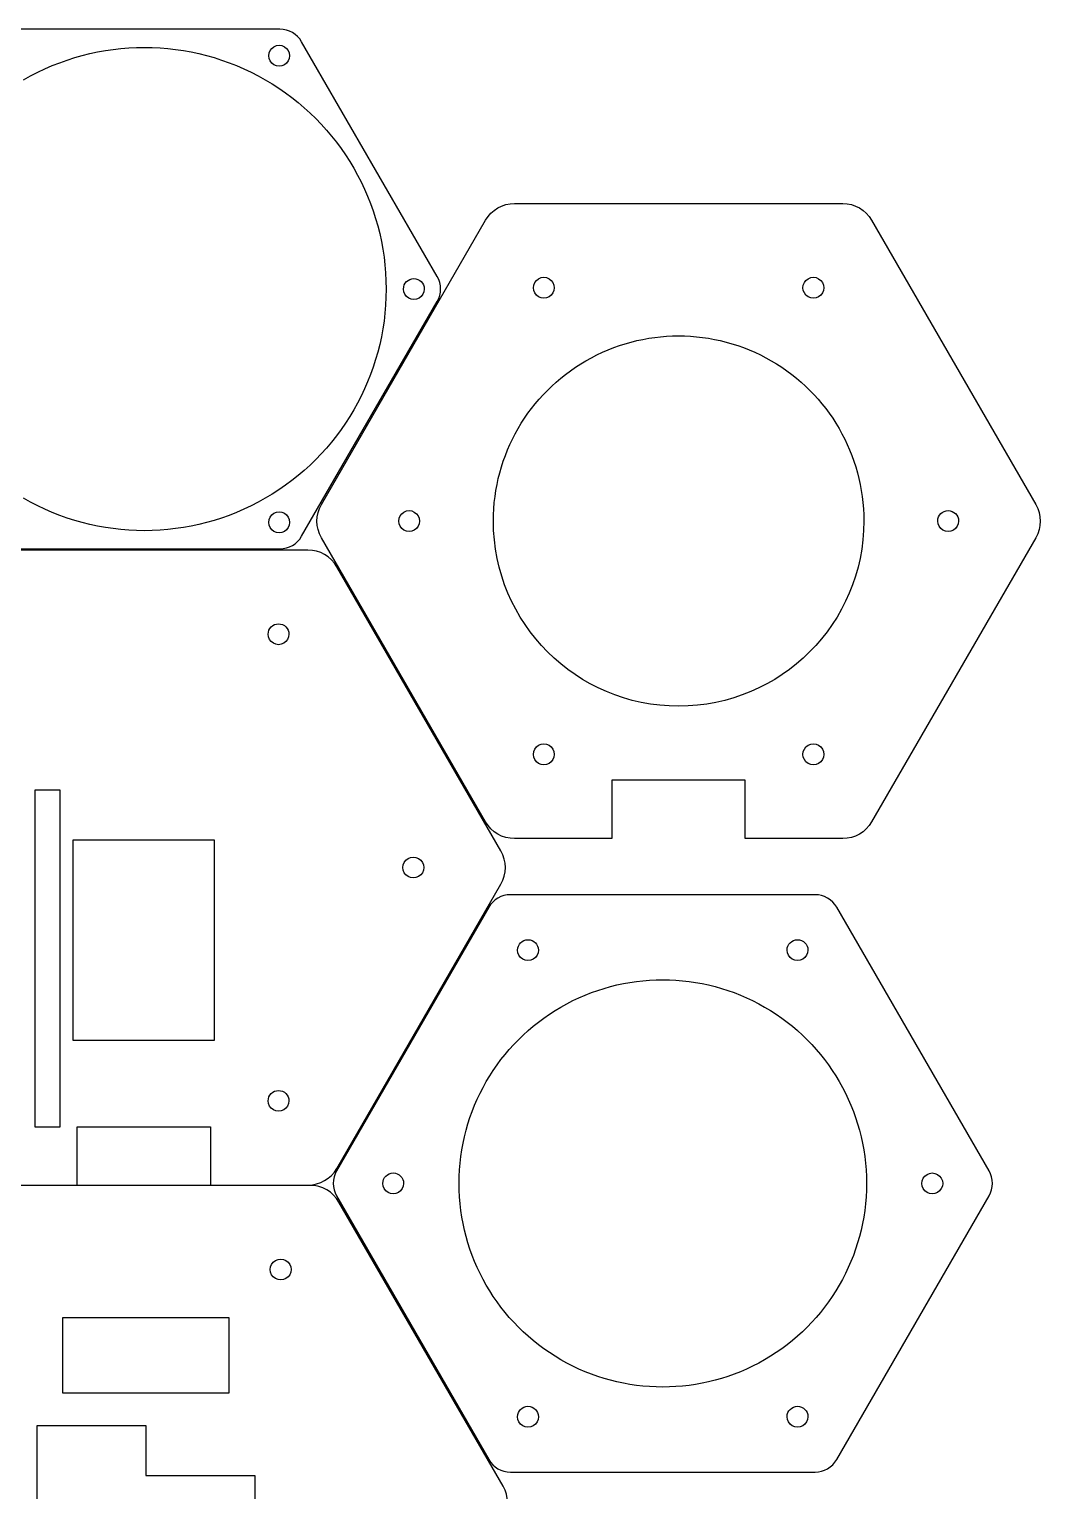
# Model space of a CAD drawing. Extents: x 10 to 227, y 10 to 289.
# Drawn here: x 105.6 to 227.1, y 113.8 to 289.2 of the extents above; entities that cross this region are included whole.
import ezdxf

# ---------------------------------------------------------------- set-up
doc = ezdxf.new("R2010")
doc.units = 0
doc.layers.add('Layer_1', color=7, linetype='CONTINUOUS')

msp = doc.modelspace()

# ---------------------------------------------------------------- linework, layer by layer
at = {"layer": 'Layer_1', "color": 7}
for p, q in [((135.690242, 289.20668), (103.154342, 289.20668)), ((154.556272, 259.529765), (138.288322, 287.70668)), ((136.837282, 286.028367), (136.837282, 286.028367)), ((163.816452, 268.293213), (203.197652, 268.293213)), ((148.422302, 258.029765), (148.422302, 258.029765)), ((153.002292, 258.029765), (153.002292, 258.029765)), ((168.592052, 258.186695), (168.592052, 258.186695)), ((200.922042, 258.186695), (200.922042, 258.186695)), ((138.288322, 228.352851), (154.556272, 256.529765)), ((136.837282, 230.031165), (136.837282, 230.031165)), ((152.427042, 230.188095), (152.427042, 230.188095)), ((205.727061, 230.188095), (205.727061, 230.188095)), ((217.087052, 230.188095), (217.087052, 230.188095)), ((226.352352, 228.188096), (206.661752, 194.082975)), ((139.043252, 226.705935), (99.662052, 226.705935)), ((103.154342, 226.852851), (135.690242, 226.852851)), ((162.197952, 190.600818), (142.507352, 224.705935)), ((136.767652, 216.599417), (136.767652, 216.599417)), ((168.592052, 202.189495), (168.592052, 202.189495)), ((200.922042, 202.189495), (200.922042, 202.189495)), ((175.507052, 199.082975), (175.507052, 192.082975)), ((191.507052, 199.082975), (175.507052, 199.082975)), ((191.507052, 192.082975), (191.507052, 199.082975)), ((109.302652, 197.8957), (106.302652, 197.8957)), ((106.302652, 197.8957), (106.302652, 195.4957)), ((109.302652, 195.4957), (109.302652, 197.8957)), ((106.302652, 195.4957), (106.302652, 191.8957)), ((109.302652, 191.8957), (109.302652, 195.4957)), ((106.302652, 191.8957), (106.302652, 157.495697)), ((109.302652, 157.495697), (109.302652, 191.8957)), ((127.852652, 191.8957), (110.852652, 191.8957)), ((110.852652, 191.8957), (110.852652, 167.8957)), ((127.852652, 167.8957), (127.852652, 191.8957)), ((175.507052, 192.082975), (163.816452, 192.082975)), ((203.197652, 192.082975), (191.507052, 192.082975)), ((152.932662, 188.600817), (152.932662, 188.600817)), ((142.507352, 152.495697), (162.197952, 186.600818)), ((199.872872, 185.340113), (163.336972, 185.340113)), ((199.872872, 185.340113), (199.872872, 185.340113)), ((160.738892, 183.840113), (142.470942, 152.199097)), ((166.689912, 178.697696), (166.689912, 178.697696)), ((199.019932, 178.697696), (199.019932, 178.697696)), ((110.852652, 167.8957), (127.852652, 167.8957)), ((136.767652, 160.602217), (136.767652, 160.602217)), ((106.302652, 157.495697), (109.302652, 157.495697)), ((111.352652, 150.495697), (111.352652, 157.495697)), ((111.352652, 157.495697), (127.352652, 157.495697)), ((127.352652, 157.495697), (127.352652, 150.495697)), ((99.662052, 150.495697), (111.352652, 150.495697)), ((139.299722, 150.465754), (99.918522, 150.465754)), ((127.352652, 150.495697), (139.043252, 150.495697)), ((150.524902, 150.699096), (150.524902, 150.699096)), ((202.470942, 117.558076), (220.738892, 149.199097)), ((206.044923, 150.699096), (206.044923, 150.699096)), ((215.184912, 150.699096), (215.184912, 150.699096)), ((162.454422, 114.360637), (142.763822, 148.465754)), ((137.024112, 140.359236), (137.024112, 140.359236)), ((129.609122, 134.580637), (109.609122, 134.580637)), ((109.609122, 134.580637), (109.609122, 125.580637)), ((129.609122, 125.580637), (129.609122, 134.580637)), ((109.609122, 125.580637), (129.609122, 125.580637)), ((106.559122, 115.655519), (106.559122, 121.655519)), ((106.559122, 121.655519), (109.559122, 121.655519)), ((109.559122, 121.655519), (119.609122, 121.655519)), ((119.609122, 121.655519), (119.609122, 115.655519)), ((166.689912, 122.700496), (166.689912, 122.700496)), ((199.019932, 122.700496), (199.019932, 122.700496)), ((106.559122, 81.255516), (106.559122, 115.655519)), ((119.609122, 115.655519), (132.659122, 115.655519)), ((132.659122, 115.655519), (132.659122, 81.255516))]:
    msp.add_line(p, q, dxfattribs=at)
for points in [[(104.922302, 283.144502), (113.894933, 288.324853), (124.949671, 288.324853), (133.922302, 283.144502)], [(138.288322, 287.70668), (137.752423, 288.634884), (136.76204, 289.206681), (135.690242, 289.20668)], [(134.337282, 286.028367), (134.337282, 286.474949), (134.575531, 286.887608), (134.962282, 287.110899)], [(134.962282, 284.945835), (134.575531, 285.169126), (134.337282, 285.581785), (134.337282, 286.028367)], [(134.962282, 287.110899), (135.349033, 287.33419), (135.825531, 287.33419), (136.212282, 287.110899)], [(136.212282, 287.110899), (136.599033, 286.887608), (136.837282, 286.474949), (136.837282, 286.028367)], [(136.837282, 286.028367), (136.837282, 285.581785), (136.599033, 285.169126), (136.212282, 284.945835)], [(136.212282, 284.945835), (135.825531, 284.722544), (135.349033, 284.722544), (134.962282, 284.945835)], [(133.922302, 283.144502), (142.894933, 277.964151), (148.422302, 268.390467), (148.422302, 258.029765)], [(160.352352, 266.293213), (161.066883, 267.530817), (162.38739, 268.293213), (163.816452, 268.293213)], [(203.197652, 268.293213), (204.626714, 268.293213), (205.947221, 267.530817), (206.661752, 266.293213)], [(140.661752, 232.188096), (140.661752, 232.188096), (160.352352, 266.293213), (160.352352, 266.293213)], [(206.661752, 266.293213), (206.661752, 266.293213), (226.352352, 232.188096), (226.352352, 232.188096)], [(148.422302, 258.029765), (148.422302, 247.669063), (142.894933, 238.095379), (133.922302, 232.915028)], [(150.502292, 258.029765), (150.502292, 258.720121), (151.061936, 259.279765), (151.752292, 259.279765)], [(151.127292, 256.947233), (150.740541, 257.170524), (150.502292, 257.583183), (150.502292, 258.029765)], [(151.752292, 259.279765), (152.442648, 259.279765), (153.002292, 258.720121), (153.002292, 258.029765)], [(153.002292, 258.029765), (153.002292, 257.583183), (152.764043, 257.170524), (152.377292, 256.947233)], [(154.556272, 256.529765), (155.09217, 257.457968), (155.09217, 258.601562), (154.556272, 259.529765)], [(166.092052, 258.186695), (166.092052, 258.633277), (166.330301, 259.045936), (166.717052, 259.269227)], [(166.717052, 257.104163), (166.330301, 257.327454), (166.092052, 257.740113), (166.092052, 258.186695)], [(166.717052, 259.269227), (167.103803, 259.492518), (167.580301, 259.492518), (167.967052, 259.269227)], [(167.967052, 259.269227), (168.353803, 259.045936), (168.592052, 258.633277), (168.592052, 258.186695)], [(168.592052, 258.186695), (168.592052, 257.740113), (168.353803, 257.327454), (167.967052, 257.104163)], [(198.422042, 258.186695), (198.422042, 258.633277), (198.660291, 259.045936), (199.047042, 259.269227)], [(199.047042, 257.104163), (198.660291, 257.327454), (198.422042, 257.740113), (198.422042, 258.186695)], [(199.047042, 259.269227), (199.433793, 259.492518), (199.910291, 259.492518), (200.297042, 259.269227)], [(200.297042, 259.269227), (200.683793, 259.045936), (200.922042, 258.633277), (200.922042, 258.186695)], [(200.922042, 258.186695), (200.922042, 257.740113), (200.683793, 257.327454), (200.297042, 257.104163)], [(152.377292, 256.947233), (151.990541, 256.723942), (151.514043, 256.723942), (151.127292, 256.947233)], [(167.967052, 257.104163), (167.580301, 256.880872), (167.103803, 256.880872), (166.717052, 257.104163)], [(200.297042, 257.104163), (199.910291, 256.880872), (199.433793, 256.880872), (199.047042, 257.104163)], [(172.397063, 249.431179), (179.271954, 253.400399), (187.74217, 253.400399), (194.617062, 249.431179)], [(161.287063, 230.188095), (161.287063, 238.126536), (165.522171, 245.461958), (172.397063, 249.431179)], [(194.617062, 249.431179), (201.491953, 245.461958), (205.727061, 238.126536), (205.727061, 230.188095)], [(133.922302, 232.915028), (124.949671, 227.734677), (113.894933, 227.734677), (104.922302, 232.915028)], [(140.661752, 228.188096), (139.947221, 229.4257), (139.947221, 230.950492), (140.661752, 232.188096)], [(226.352352, 232.188096), (227.066883, 230.950492), (227.066883, 229.4257), (226.352352, 228.188096)], [(134.337282, 230.031165), (134.337282, 230.477747), (134.575531, 230.890406), (134.962282, 231.113697)], [(134.962282, 228.948633), (134.575531, 229.171924), (134.337282, 229.584583), (134.337282, 230.031165)], [(134.962282, 231.113697), (135.349033, 231.336988), (135.825531, 231.336988), (136.212282, 231.113697)], [(136.212282, 231.113697), (136.599033, 230.890406), (136.837282, 230.477747), (136.837282, 230.031165)], [(136.837282, 230.031165), (136.837282, 229.584583), (136.599033, 229.171924), (136.212282, 228.948633)], [(149.927042, 230.188095), (149.927042, 230.634677), (150.165291, 231.047336), (150.552042, 231.270627)], [(150.552042, 229.105563), (150.165291, 229.328854), (149.927042, 229.741513), (149.927042, 230.188095)], [(150.552042, 231.270627), (150.938793, 231.493918), (151.415291, 231.493918), (151.802042, 231.270627)], [(151.802042, 231.270627), (152.188793, 231.047336), (152.427042, 230.634677), (152.427042, 230.188095)], [(152.427042, 230.188095), (152.427042, 229.741513), (152.188793, 229.328854), (151.802042, 229.105563)], [(183.507062, 207.968097), (171.235296, 207.968097), (161.287064, 217.916329), (161.287063, 230.188095)], [(205.727061, 230.188095), (205.72706, 217.916329), (195.778828, 207.968097), (183.507062, 207.968097)], [(214.587052, 230.188095), (214.587052, 230.878451), (215.146696, 231.438095), (215.837052, 231.438095)], [(215.212052, 229.105563), (214.825301, 229.328854), (214.587052, 229.741513), (214.587052, 230.188095)], [(215.837052, 231.438095), (216.527408, 231.438095), (217.087052, 230.878451), (217.087052, 230.188095)], [(217.087052, 230.188095), (217.087052, 229.741513), (216.848803, 229.328854), (216.462052, 229.105563)], [(136.212282, 228.948633), (135.825531, 228.725342), (135.349033, 228.725342), (134.962282, 228.948633)], [(135.690242, 226.852851), (136.76204, 226.85285), (137.752423, 227.424647), (138.288322, 228.352851)], [(160.352352, 194.082975), (160.352352, 194.082975), (140.661752, 228.188096), (140.661752, 228.188096)], [(151.802042, 229.105563), (151.415291, 228.882272), (150.938793, 228.882272), (150.552042, 229.105563)], [(216.462052, 229.105563), (216.075301, 228.882272), (215.598803, 228.882272), (215.212052, 229.105563)], [(142.507352, 224.705935), (141.792821, 225.943539), (140.472314, 226.705934), (139.043252, 226.705935)], [(134.267652, 216.599417), (134.267652, 217.289773), (134.827296, 217.849417), (135.517652, 217.849417)], [(135.517652, 217.849417), (136.208008, 217.849417), (136.767652, 217.289773), (136.767652, 216.599417)], [(134.892652, 215.516885), (134.505901, 215.740176), (134.267652, 216.152835), (134.267652, 216.599417)], [(136.767652, 216.599417), (136.767652, 216.152835), (136.529403, 215.740176), (136.142652, 215.516885)], [(136.142652, 215.516885), (135.755901, 215.293594), (135.279403, 215.293594), (134.892652, 215.516885)], [(166.717052, 203.272027), (167.103803, 203.495318), (167.580301, 203.495318), (167.967052, 203.272027)], [(199.047042, 203.272027), (199.433793, 203.495318), (199.910291, 203.495318), (200.297042, 203.272027)], [(166.092052, 202.189495), (166.092052, 202.636077), (166.330301, 203.048736), (166.717052, 203.272027)], [(166.717052, 201.106963), (166.330301, 201.330254), (166.092052, 201.742913), (166.092052, 202.189495)], [(167.967052, 203.272027), (168.353803, 203.048736), (168.592052, 202.636077), (168.592052, 202.189495)], [(168.592052, 202.189495), (168.592052, 201.742913), (168.353803, 201.330254), (167.967052, 201.106963)], [(198.422042, 202.189495), (198.422042, 202.636077), (198.660291, 203.048736), (199.047042, 203.272027)], [(199.047042, 201.106963), (198.660291, 201.330254), (198.422042, 201.742913), (198.422042, 202.189495)], [(200.297042, 203.272027), (200.683793, 203.048736), (200.922042, 202.636077), (200.922042, 202.189495)], [(200.922042, 202.189495), (200.922042, 201.742913), (200.683793, 201.330254), (200.297042, 201.106963)], [(167.967052, 201.106963), (167.580301, 200.883672), (167.103803, 200.883672), (166.717052, 201.106963)], [(200.297042, 201.106963), (199.910291, 200.883672), (199.433793, 200.883672), (199.047042, 201.106963)], [(163.816452, 192.082975), (162.38739, 192.082976), (161.066883, 192.845371), (160.352352, 194.082975)], [(206.661752, 194.082975), (205.947221, 192.845371), (204.626714, 192.082976), (203.197652, 192.082975)], [(150.432662, 188.600817), (150.432662, 189.047399), (150.670911, 189.460058), (151.057662, 189.683349)], [(151.057662, 189.683349), (151.444413, 189.90664), (151.920911, 189.90664), (152.307662, 189.683349)], [(152.307662, 189.683349), (152.694413, 189.460058), (152.932662, 189.047399), (152.932662, 188.600817)], [(162.197952, 186.600818), (162.912483, 187.838422), (162.912483, 189.363214), (162.197952, 190.600818)], [(151.057662, 187.518285), (150.670911, 187.741576), (150.432662, 188.154235), (150.432662, 188.600817)], [(152.932662, 188.600817), (152.932662, 188.154235), (152.694413, 187.741576), (152.307662, 187.518285)], [(152.307662, 187.518285), (151.920911, 187.294994), (151.444413, 187.294994), (151.057662, 187.518285)], [(163.336972, 185.340113), (162.265174, 185.340114), (161.274791, 184.768317), (160.738892, 183.840113)], [(202.470942, 183.840113), (201.935045, 184.768314), (200.944667, 185.340111), (199.872872, 185.340113)], [(220.738892, 152.199097), (220.738892, 152.199097), (202.470942, 183.840113), (202.470942, 183.840113)], [(164.189912, 178.697696), (164.189912, 179.388052), (164.749556, 179.947696), (165.439912, 179.947696)], [(165.439912, 179.947696), (166.130268, 179.947696), (166.689912, 179.388052), (166.689912, 178.697696)], [(196.519932, 178.697696), (196.519932, 179.388052), (197.079576, 179.947696), (197.769932, 179.947696)], [(197.769932, 179.947696), (198.460288, 179.947696), (199.019932, 179.388052), (199.019932, 178.697696)], [(164.814912, 177.615164), (164.428161, 177.838455), (164.189912, 178.251114), (164.189912, 178.697696)], [(166.064912, 177.615164), (165.678161, 177.391873), (165.201663, 177.391873), (164.814912, 177.615164)], [(166.689912, 178.697696), (166.689912, 178.251114), (166.451663, 177.838455), (166.064912, 177.615164)], [(197.144932, 177.615164), (196.758181, 177.838455), (196.519932, 178.251114), (196.519932, 178.697696)], [(198.394932, 177.615164), (198.008181, 177.391873), (197.531683, 177.391873), (197.144932, 177.615164)], [(199.019932, 178.697696), (199.019932, 178.251114), (198.781683, 177.838455), (198.394932, 177.615164)], [(169.384922, 171.864758), (176.946684, 176.230543), (186.26316, 176.230543), (193.824923, 171.864758)], [(157.164921, 150.699096), (157.164921, 159.430667), (161.823159, 167.498972), (169.384922, 171.864758)], [(193.824923, 171.864758), (201.386685, 167.498972), (206.044923, 159.430667), (206.044923, 150.699096)], [(134.267652, 160.602217), (134.267652, 161.292573), (134.827296, 161.852217), (135.517652, 161.852217)], [(135.517652, 161.852217), (136.208008, 161.852217), (136.767652, 161.292573), (136.767652, 160.602217)], [(134.892652, 159.519685), (134.505901, 159.742976), (134.267652, 160.155635), (134.267652, 160.602217)], [(136.767652, 160.602217), (136.767652, 160.155635), (136.529403, 159.742976), (136.142652, 159.519685)], [(136.142652, 159.519685), (135.755901, 159.296394), (135.279403, 159.296394), (134.892652, 159.519685)], [(139.043252, 150.495697), (140.472314, 150.495698), (141.792821, 151.258093), (142.507352, 152.495697)], [(142.470942, 152.199097), (141.935044, 151.270894), (141.935044, 150.1273), (142.470942, 149.199097)], [(148.024902, 150.699096), (148.024902, 151.389452), (148.584546, 151.949096), (149.274902, 151.949096)], [(149.274902, 151.949096), (149.965258, 151.949096), (150.524902, 151.389452), (150.524902, 150.699096)], [(212.684912, 150.699096), (212.684912, 151.145678), (212.923161, 151.558337), (213.309912, 151.781628)], [(213.309912, 151.781628), (213.696663, 152.004919), (214.173161, 152.004919), (214.559912, 151.781628)], [(214.559912, 151.781628), (214.946663, 151.558337), (215.184912, 151.145678), (215.184912, 150.699096)], [(220.738892, 149.199097), (221.27479, 150.1273), (221.27479, 151.270894), (220.738892, 152.199097)], [(142.763822, 148.465754), (142.049291, 149.703358), (140.728784, 150.465753), (139.299722, 150.465754)], [(142.470942, 149.199097), (142.470942, 149.199097), (160.738892, 117.558076), (160.738892, 117.558076)], [(148.649902, 149.616564), (148.263151, 149.839855), (148.024902, 150.252514), (148.024902, 150.699096)], [(149.899902, 149.616564), (149.513151, 149.393273), (149.036653, 149.393273), (148.649902, 149.616564)], [(150.524902, 150.699096), (150.524902, 150.252514), (150.286653, 149.839855), (149.899902, 149.616564)], [(169.384922, 129.533434), (161.823159, 133.89922), (157.164921, 141.967525), (157.164921, 150.699096)], [(206.044923, 150.699096), (206.044923, 141.967525), (201.386685, 133.89922), (193.824923, 129.533434)], [(213.309912, 149.616564), (212.923161, 149.839855), (212.684912, 150.252514), (212.684912, 150.699096)], [(214.559912, 149.616564), (214.173161, 149.393273), (213.696663, 149.393273), (213.309912, 149.616564)], [(215.184912, 150.699096), (215.184912, 150.252514), (214.946663, 149.839855), (214.559912, 149.616564)], [(134.524112, 140.359236), (134.524112, 140.805818), (134.762361, 141.218477), (135.149112, 141.441768)], [(135.149112, 139.276704), (134.762361, 139.499995), (134.524112, 139.912654), (134.524112, 140.359236)], [(135.149112, 141.441768), (135.535863, 141.665059), (136.012361, 141.665059), (136.399112, 141.441768)], [(136.399112, 141.441768), (136.785863, 141.218477), (137.024112, 140.805818), (137.024112, 140.359236)], [(137.024112, 140.359236), (137.024112, 139.912654), (136.785863, 139.499995), (136.399112, 139.276704)], [(136.399112, 139.276704), (136.012361, 139.053413), (135.535863, 139.053413), (135.149112, 139.276704)], [(193.824923, 129.533434), (186.26316, 125.167649), (176.946684, 125.167649), (169.384922, 129.533434)], [(164.189912, 122.700496), (164.189912, 123.390852), (164.749556, 123.950496), (165.439912, 123.950496)], [(165.439912, 123.950496), (166.130268, 123.950496), (166.689912, 123.390852), (166.689912, 122.700496)], [(196.519932, 122.700496), (196.519932, 123.390852), (197.079576, 123.950496), (197.769932, 123.950496)], [(197.769932, 123.950496), (198.460288, 123.950496), (199.019932, 123.390852), (199.019932, 122.700496)], [(164.814912, 121.617964), (164.428161, 121.841255), (164.189912, 122.253914), (164.189912, 122.700496)], [(166.064912, 121.617964), (165.678161, 121.394673), (165.201663, 121.394673), (164.814912, 121.617964)], [(166.689912, 122.700496), (166.689912, 122.253914), (166.451663, 121.841255), (166.064912, 121.617964)], [(197.144932, 121.617964), (196.758181, 121.841255), (196.519932, 122.253914), (196.519932, 122.700496)], [(198.394932, 121.617964), (198.008181, 121.394673), (197.531683, 121.394673), (197.144932, 121.617964)], [(199.019932, 122.700496), (199.019932, 122.253914), (198.781683, 121.841255), (198.394932, 121.617964)], [(160.738892, 117.558076), (161.274791, 116.629872), (162.265174, 116.058075), (163.336972, 116.058076)], [(199.872872, 116.058076), (200.944667, 116.058078), (201.935045, 116.629875), (202.470942, 117.558076)], [(163.336972, 116.058076), (163.336972, 116.058076), (199.872872, 116.058076), (199.872872, 116.058076)], [(162.454422, 110.360637), (163.168953, 111.598241), (163.168953, 113.123033), (162.454422, 114.360637)]]:
    msp.add_open_spline(points, degree=3, dxfattribs=at)

doc.saveas('drawing.dxf')
